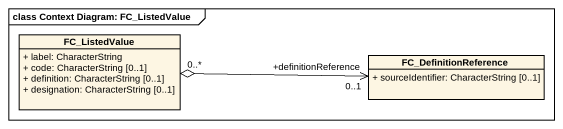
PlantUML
@startuml
mainframe class Context Diagram: FC_ListedValue
hide circle
hide empty members
skinparam classAttributeIconSize 0
class FC_ListedValue {
  + label: CharacterString
  + code: CharacterString [0..1]
  + definition: CharacterString [0..1]
  + designation: CharacterString [0..1]
}
class FC_DefinitionReference {
  + sourceIdentifier: CharacterString [0..1]
}
FC_ListedValue "0..*" o-right-> "+definitionReference\n0..1" FC_DefinitionReference
@enduml
